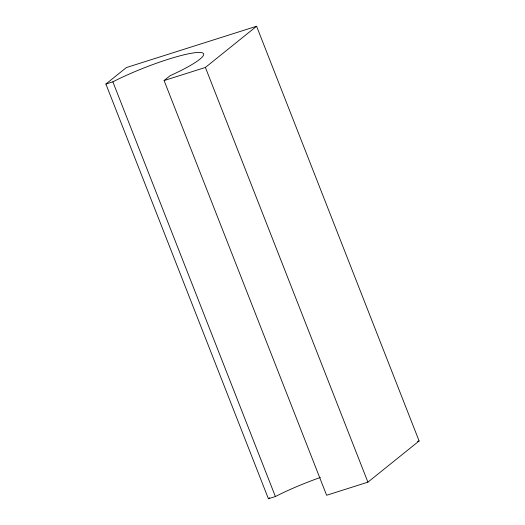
<?xml version="1.0" encoding="UTF-8"?>
<svg xmlns="http://www.w3.org/2000/svg" width="525" height="525" viewBox="0 0 525 525"><rect width="100%" height="100%" fill="white"/><g stroke="black" fill="none" stroke-linecap="round" stroke-linejoin="round"><path stroke-width="0.79" d="M105.893 84.039L126.368 67.561L256.587 26.25L419.108 440.961L367.913 482.16L326.616 495.259L164.089 80.548L170.087 75.725A60.021 8.662 -21.4 0 0 195.694 52.625A60.021 8.662 -21.4 0 0 112.868 81.828L105.893 84.039L268.413 498.75L275.389 496.538A60.021 8.662 -21.4 0 1 320.362 477.468M164.089 80.548L205.393 67.449L256.587 26.25M268.413 498.75L269.653 497.752M417.552 441.453L419.108 440.961M205.393 67.449L367.913 482.16M112.868 81.828L275.389 496.538"/></g></svg>
